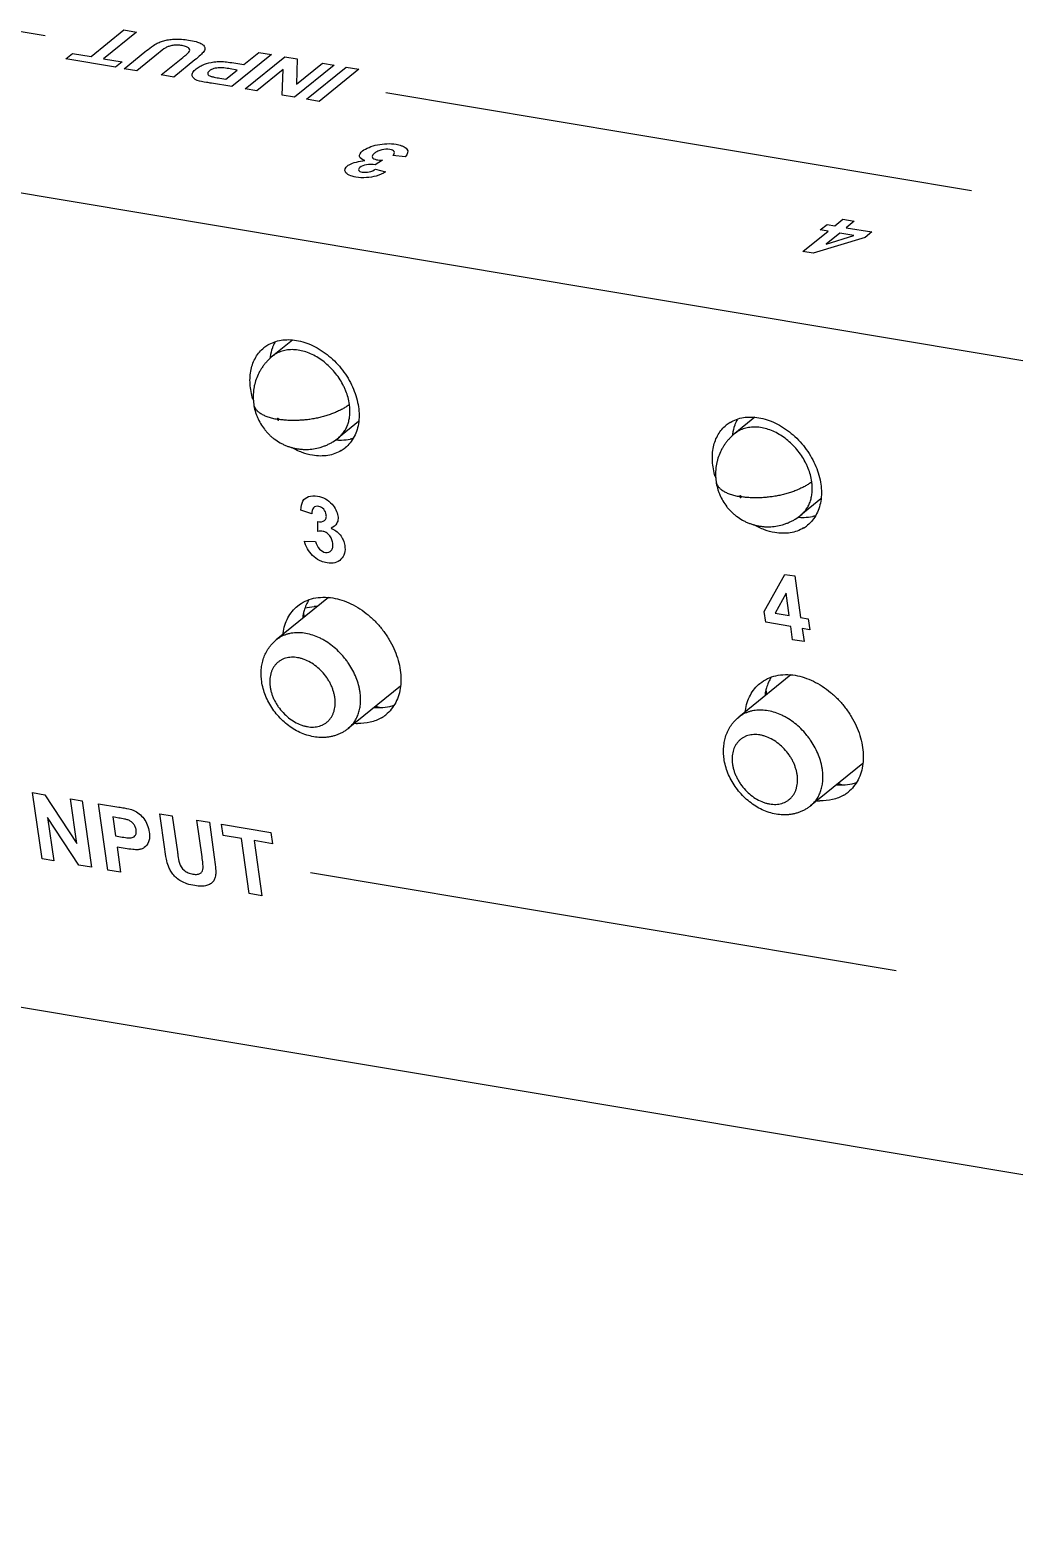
# Paper-space layout 'HD-MD4X2-4K-E_1' of a CAD drawing. Header units: inches. Extents: x 0 to 22, y 0 to 17.
# Drawn here: x 15.03 to 16.083, y 6.64 to 8.228 of the extents above; entities that cross this region are included whole.
import ezdxf

# ---------------------------------------------------------------- set-up
doc = ezdxf.new("R2010")
doc.units = ezdxf.units.IN
doc.header["$LTSCALE"] = 1.21
doc.header["$MEASUREMENT"] = 0
doc.layers.get('0').update_dxf_attribs({"linetype": 'CONTINUOUS'})

psp = doc.layouts.new('HD-MD4X2-4K-E_1')

# ---------------------------------------------------------------- linework, layer by layer
at = {"color": 7, "linetype": 'CONTINUOUS'}
for p, q in [((18.134, 7.5331), (11.9715, 8.5637)), ((14.4207, 8.327), (15.0468, 8.2222)), ((15.096, 8.1997), (15.1312, 8.2282)), ((15.1446, 8.226), (15.1094, 8.1975)), ((15.1312, 8.2282), (15.1446, 8.226)), ((15.0691, 8.1972), (15.0763, 8.203)), ((15.0763, 8.203), (15.096, 8.1997)), ((15.1315, 8.1868), (15.1537, 8.2048)), ((15.1683, 8.2035), (15.1449, 8.1845)), ((15.1711, 8.1802), (15.194, 8.1987)), ((15.2888, 8.2019), (15.2465, 8.1676)), ((15.2594, 8.1912), (15.2754, 8.2041)), ((15.2607, 8.1652), (15.3031, 8.1995)), ((15.2754, 8.2041), (15.2888, 8.2019)), ((15.3031, 8.1995), (15.3165, 8.1972)), ((15.122, 8.1884), (15.0691, 8.1972)), ((15.1094, 8.1975), (15.1292, 8.1942)), ((15.1292, 8.1942), (15.122, 8.1884)), ((15.1449, 8.1845), (15.1315, 8.1868)), ((15.2071, 8.1962), (15.1846, 8.1779)), ((15.2402, 8.1756), (15.2523, 8.1854)), ((15.2523, 8.1854), (15.2449, 8.1866)), ((15.2507, 8.1926), (15.2594, 8.1912)), ((15.3015, 8.1861), (15.2732, 8.1631)), ((15.3004, 8.1585), (15.3015, 8.1861)), ((15.3558, 8.1907), (15.3135, 8.1563)), ((15.3165, 8.1972), (15.3157, 8.1703)), ((15.3157, 8.1703), (15.3434, 8.1927)), ((15.3265, 8.1542), (15.3688, 8.1885)), ((15.3823, 8.1862), (15.3399, 8.1519)), ((15.3434, 8.1927), (15.3558, 8.1907)), ((15.3688, 8.1885), (15.3823, 8.1862)), ((15.1846, 8.1779), (15.1711, 8.1802)), ((15.2465, 8.1676), (15.2249, 8.1712)), ((15.2337, 8.1767), (15.2402, 8.1756)), ((15.2732, 8.1631), (15.2607, 8.1652)), ((15.3135, 8.1563), (15.3004, 8.1585)), ((15.3399, 8.1519), (15.3265, 8.1542)), ((15.4111, 8.1614), (16.0372, 8.0567)), ((15.4077, 8.089), (15.3997, 8.0839)), ((15.432, 8.0926), (15.4187, 8.0939)), ((15.4003, 8.0794), (15.4108, 8.0764)), ((15.8911, 8.0189), (15.8997, 8.0258)), ((15.8997, 8.0258), (15.912, 8.0237)), ((15.8571, 7.9914), (15.884, 8.0131)), ((15.8757, 8.0145), (15.8829, 8.0203)), ((15.884, 8.0131), (15.8757, 8.0145)), ((15.8964, 8.0111), (15.8819, 7.9993)), ((15.8819, 7.9993), (15.9116, 8.0085)), ((15.8829, 8.0203), (15.8911, 8.0189)), ((15.9116, 8.0085), (15.8964, 8.0111)), ((15.912, 8.0237), (15.9035, 8.0168)), ((15.9035, 8.0168), (15.9307, 8.0123)), ((15.9307, 8.0123), (15.9236, 8.0065)), ((15.9236, 8.0065), (15.8679, 7.9896)), ((15.8679, 7.9896), (15.8571, 7.9914)), ((15.3114, 7.8968), (15.29, 7.8795)), ((15.3821, 7.8097), (15.3606, 7.7923)), ((15.8057, 7.8142), (15.7843, 7.7968)), ((15.8764, 7.727), (15.8549, 7.7096)), ((15.3322, 7.7111), (15.3203, 7.7151)), ((15.3384, 7.6922), (15.3383, 7.7028)), ((18.2733, 6.6396), (12.0845, 7.6746)), ((15.3241, 7.6819), (15.336, 7.6815)), ((15.8157, 7.6068), (15.8378, 7.6463)), ((15.8378, 7.6463), (15.8484, 7.6446)), ((15.8484, 7.6446), (15.8546, 7.6003)), ((15.3499, 7.6215), (15.2941, 7.5763)), ((15.8391, 7.6262), (15.8274, 7.6049)), ((15.8425, 7.6023), (15.8391, 7.6262)), ((15.8173, 7.5951), (15.8157, 7.6068)), ((15.8441, 7.5906), (15.8173, 7.5951)), ((15.8274, 7.6049), (15.8425, 7.6023)), ((15.8546, 7.6003), (15.8628, 7.5989)), ((15.8628, 7.5989), (15.8644, 7.5872)), ((15.8461, 7.5765), (15.8441, 7.5906)), ((15.8644, 7.5872), (15.8563, 7.5886)), ((15.8563, 7.5886), (15.8583, 7.5745)), ((15.8583, 7.5745), (15.8461, 7.5765)), ((15.8442, 7.5389), (15.7885, 7.4937)), ((15.4268, 7.5267), (15.371, 7.4815)), ((15.9211, 7.4441), (15.8653, 7.3988)), ((15.0437, 7.3421), (15.0336, 7.413)), ((15.0336, 7.413), (15.0467, 7.4108)), ((15.0467, 7.4108), (15.0807, 7.3588)), ((15.0807, 7.3588), (15.074, 7.4063)), ((15.074, 7.4063), (15.0864, 7.4042)), ((15.0864, 7.4042), (15.0965, 7.3333)), ((15.1041, 7.4012), (15.1257, 7.3976)), ((15.1141, 7.3303), (15.1041, 7.4012)), ((15.1695, 7.3903), (15.1829, 7.3881)), ((15.1748, 7.3525), (15.1695, 7.3903)), ((15.083, 7.3355), (15.0496, 7.3864)), ((15.0496, 7.3864), (15.0561, 7.34)), ((15.1257, 7.3859), (15.1192, 7.387)), ((15.1192, 7.387), (15.1221, 7.3668)), ((15.1829, 7.3881), (15.1883, 7.3497)), ((15.2091, 7.3837), (15.2226, 7.3814)), ((15.2147, 7.3445), (15.2091, 7.3837)), ((15.2226, 7.3814), (15.2278, 7.3442)), ((15.2354, 7.3793), (15.2883, 7.3704)), ((15.2371, 7.3673), (15.2354, 7.3793)), ((15.1221, 7.3668), (15.1294, 7.3656)), ((15.2569, 7.364), (15.2371, 7.3673)), ((15.2652, 7.3051), (15.2569, 7.364)), ((15.29, 7.3584), (15.2703, 7.3617)), ((15.2703, 7.3617), (15.2787, 7.3028)), ((15.2883, 7.3704), (15.29, 7.3584)), ((15.0561, 7.34), (15.0437, 7.3421)), ((15.1325, 7.3534), (15.1238, 7.3548)), ((15.1238, 7.3548), (15.1276, 7.3281)), ((15.0965, 7.3333), (15.083, 7.3355)), ((15.1276, 7.3281), (15.1141, 7.3303)), ((15.3305, 7.3275), (15.9566, 7.2228)), ((15.2787, 7.3028), (15.2652, 7.3051))]:
    psp.add_line(p, q, dxfattribs=at)
for centre, radius, start, end in [((15.304, 7.86), 0.0367, 121.0951, 129.0263), ((15.3284, 7.8746), 0.041, 150.0519, 156.0315), ((15.3403, 7.8711), 0.0534, 171.4559, 173.4212), ((15.3447, 7.8565), 0.079, 196.8203, 197.7921), ((15.7983, 7.7773), 0.0367, 121.0951, 129.0263), ((15.8227, 7.7919), 0.041, 150.0519, 156.0315), ((15.3628, 7.8429), 0.053, 264.681, 267.7378), ((15.3639, 7.8308), 0.0408, 283.198, 288.0716), ((15.8346, 7.7884), 0.0534, 171.4559, 173.4212), ((15.3445, 7.81), 0.0367, 301.0951, 309.0263), ((15.839, 7.7738), 0.079, 196.8203, 197.7921), ((15.8571, 7.7602), 0.053, 264.681, 267.7378), ((15.8582, 7.7481), 0.0408, 283.198, 288.0716), ((15.8388, 7.7273), 0.0367, 301.0951, 309.0263), ((15.3539, 7.456), 0.1569, 97.0469, 100.71), ((15.354, 7.4553), 0.1577, 95.7167, 97.0572), ((15.4205, 7.6159), 0.098, 186.3786, 189.0575), ((15.3588, 7.5751), 0.0581, 171.9598, 173.1176), ((15.9149, 7.5332), 0.098, 186.3786, 189.0575), ((15.4041, 7.5613), 0.0575, 265.0015, 267.7408), ((15.4361, 7.5978), 0.0989, 248.9766, 251.6609), ((15.4053, 7.5481), 0.0441, 283.1916, 289.78), ((15.8531, 7.4924), 0.0581, 171.9598, 173.1176), ((15.3831, 7.544), 0.0571, 264.9888, 267.776), ((15.386, 7.5272), 0.0399, 301.0951, 309.0263), ((15.8984, 7.4787), 0.0575, 265.0015, 267.7408), ((15.9305, 7.5152), 0.0989, 248.9766, 251.6609), ((15.8996, 7.4654), 0.0441, 283.1916, 289.78), ((15.8774, 7.4613), 0.0571, 264.9888, 267.776), ((15.8803, 7.4446), 0.0399, 301.0951, 309.0263)]:
    psp.add_arc(centre, radius, start, end, dxfattribs=at)
for points, knots in [([(15.1537, 8.2048), (15.1559, 8.2066), (15.1596, 8.2095), (15.1648, 8.2131), (15.1698, 8.2155), (15.1749, 8.2171), (15.1804, 8.2181), (15.1866, 8.2186), (15.1934, 8.2184), (15.2008, 8.2174), (15.2079, 8.216), (15.2133, 8.2141), (15.2163, 8.2119), (15.2177, 8.2097), (15.2178, 8.2074), (15.2164, 8.2046), (15.2126, 8.2008), (15.2092, 8.1979), (15.2071, 8.1962)], [0, 0, 0, 0, 0.103661, 0.172159, 0.221006, 0.266841, 0.313347, 0.364071, 0.42338, 0.496026, 0.581129, 0.644983, 0.69652, 0.74359, 0.787298, 0.828087, 0.900562, 1, 1, 1, 1]), ([(15.2006, 8.2046), (15.2017, 8.2059), (15.2018, 8.2083), (15.198, 8.2104), (15.1935, 8.2115), (15.1885, 8.2121), (15.1835, 8.2118), (15.1792, 8.2108), (15.1735, 8.2081), (15.1707, 8.2055), (15.1683, 8.2035)], [0, 0, 0, 0, 0.17472, 0.271011, 0.385489, 0.499556, 0.590058, 0.66887, 0.744491, 1, 1, 1, 1]), ([(15.194, 8.1987), (15.1949, 8.1994), (15.1972, 8.2013), (15.1996, 8.2033), (15.2006, 8.2046)], [0, 0, 0, 0, 0.351358, 1, 1, 1, 1]), ([(15.2096, 8.1743), (15.2065, 8.1755), (15.2034, 8.1783), (15.2045, 8.1829), (15.208, 8.1864), (15.2123, 8.1894), (15.2183, 8.1922), (15.2253, 8.1939), (15.2318, 8.1945), (15.237, 8.1945), (15.2432, 8.1938), (15.248, 8.1931), (15.2507, 8.1926)], [0, 0, 0, 0, 0.174864, 0.271994, 0.381842, 0.467426, 0.542172, 0.672879, 0.733052, 0.788914, 0.878439, 1, 1, 1, 1]), ([(15.2449, 8.1866), (15.2427, 8.187), (15.2391, 8.1875), (15.2342, 8.188), (15.2304, 8.1876), (15.2262, 8.1867), (15.2217, 8.1844), (15.2201, 8.1814), (15.2218, 8.1795), (15.2244, 8.1784), (15.2285, 8.1776), (15.2317, 8.177), (15.2337, 8.1767)], [0, 0, 0, 0, 0.151481, 0.24434, 0.306937, 0.3674, 0.49078, 0.636226, 0.706799, 0.77888, 0.861827, 1, 1, 1, 1]), ([(15.2249, 8.1712), (15.2231, 8.1715), (15.2178, 8.1724), (15.2124, 8.1733), (15.2096, 8.1743)], [0, 0, 0, 0, 0.349301, 1, 1, 1, 1]), ([(15.3888, 8.0886), (15.3858, 8.0896), (15.3814, 8.0928), (15.3858, 8.1001), (15.399, 8.1054), (15.4126, 8.107), (15.4215, 8.1063), (15.4263, 8.1051), (15.428, 8.1045)], [0, 0, 0, 0, 0.172515, 0.348527, 0.611971, 0.750553, 0.894603, 1, 1, 1, 1]), ([(15.428, 8.1045), (15.4285, 8.1043), (15.431, 8.1033), (15.4358, 8.1), (15.4346, 8.0953), (15.432, 8.0926)], [0, 0, 0, 0, 0.074666, 0.387089, 1, 1, 1, 1]), ([(15.3979, 8.0954), (15.3975, 8.0949), (15.3966, 8.0938), (15.3963, 8.0914), (15.4005, 8.0892), (15.4055, 8.0891), (15.4077, 8.089)], [0, 0, 0, 0, 0.126894, 0.327782, 0.689438, 1, 1, 1, 1]), ([(15.4187, 8.0939), (15.42, 8.0953), (15.4215, 8.0983), (15.4159, 8.1011), (15.4079, 8.1007), (15.4022, 8.0986), (15.3995, 8.0969), (15.3982, 8.0957), (15.3979, 8.0954)], [0, 0, 0, 0, 0.242401, 0.449682, 0.673879, 0.798579, 0.94039, 1, 1, 1, 1]), ([(15.4108, 8.0764), (15.408, 8.0748), (15.402, 8.0718), (15.3898, 8.0699), (15.3765, 8.0707), (15.366, 8.0752), (15.3677, 8.0814), (15.3713, 8.0837), (15.3718, 8.084)], [0, 0, 0, 0, 0.173021, 0.322776, 0.492634, 0.764598, 0.965941, 1, 1, 1, 1]), ([(15.3997, 8.0839), (15.397, 8.0844), (15.3907, 8.0849), (15.383, 8.0816), (15.3811, 8.078), (15.3841, 8.0766), (15.3859, 8.0763)], [0, 0, 0, 0, 0.314223, 0.577114, 0.794992, 1, 1, 1, 1]), ([(15.3859, 8.0763), (15.386, 8.0763), (15.3882, 8.0759), (15.394, 8.0761), (15.3985, 8.0782), (15.4003, 8.0794)], [0, 0, 0, 0, 0.023326, 0.469195, 1, 1, 1, 1]), ([(15.285, 7.8915), (15.2871, 7.8927), (15.2918, 7.8949), (15.2993, 7.8968), (15.3073, 7.8974), (15.3128, 7.8969), (15.3156, 7.8964)], [0, 0, 0, 0, 0.23666, 0.480611, 0.734781, 1, 1, 1, 1]), ([(15.269, 7.8336), (15.2682, 7.8363), (15.2669, 7.8417), (15.2659, 7.8498), (15.2659, 7.8577), (15.2669, 7.8651), (15.2689, 7.8721), (15.272, 7.8784), (15.2759, 7.884), (15.2791, 7.8871), (15.2809, 7.8885)], [0, 0, 0, 0, 0.142068, 0.279157, 0.410819, 0.537004, 0.65807, 0.774743, 0.88823, 1, 1, 1, 1]), ([(15.291, 7.8912), (15.2906, 7.8903), (15.289, 7.8863), (15.288, 7.8822), (15.2875, 7.879)], [0, 0, 0, 0, 0.243844, 1, 1, 1, 1]), ([(15.3722, 7.828), (15.3716, 7.8329), (15.3699, 7.8389), (15.3669, 7.8458), (15.3646, 7.8505), (15.3613, 7.8561), (15.3565, 7.8624), (15.3512, 7.8682), (15.3453, 7.8734), (15.3391, 7.8778), (15.3325, 7.8814), (15.3259, 7.8841), (15.3192, 7.8859), (15.3136, 7.8865), (15.3093, 7.8865), (15.3062, 7.8862), (15.3031, 7.8857), (15.3002, 7.8849), (15.2974, 7.8839), (15.2948, 7.8827), (15.2923, 7.8812), (15.2907, 7.8801), (15.29, 7.8795)], [0, 0, 0, 0, 0.129601, 0.1633, 0.197367, 0.266292, 0.335783, 0.405194, 0.473884, 0.54125, 0.606758, 0.669987, 0.730657, 0.788668, 0.816725, 0.844178, 0.871079, 0.897492, 0.923495, 0.949179, 0.974645, 1, 1, 1, 1]), ([(15.3156, 7.8964), (15.3186, 7.8959), (15.3247, 7.8944), (15.3367, 7.8895), (15.3481, 7.882), (15.3581, 7.8727), (15.365, 7.8647), (15.3709, 7.856), (15.3772, 7.844), (15.3823, 7.8284), (15.383, 7.8126), (15.3807, 7.8011), (15.3776, 7.7935), (15.3733, 7.7868), (15.3696, 7.7831), (15.3676, 7.7815)], [0, 0, 0, 0, 0.06053, 0.124046, 0.257571, 0.326686, 0.396397, 0.465921, 0.534507, 0.665931, 0.786893, 0.843266, 0.897119, 0.949075, 1, 1, 1, 1]), ([(15.29, 7.8795), (15.2881, 7.8779), (15.2855, 7.8755), (15.2823, 7.8719), (15.2801, 7.8691), (15.278, 7.8661), (15.2756, 7.862), (15.273, 7.8566), (15.2712, 7.8508), (15.2702, 7.8462), (15.2697, 7.8426), (15.2694, 7.839), (15.2693, 7.8342), (15.2696, 7.8306), (15.2699, 7.8283)], [0, 0, 0, 0, 0.124947, 0.187481, 0.249998, 0.312508, 0.37502, 0.499991, 0.624961, 0.687474, 0.749986, 0.812508, 0.875048, 1, 1, 1, 1]), ([(15.2699, 7.8283), (15.2702, 7.8258), (15.271, 7.8222), (15.2725, 7.8175), (15.2743, 7.8129), (15.2771, 7.8074), (15.2806, 7.8023), (15.2837, 7.7985), (15.2863, 7.7958), (15.289, 7.7933), (15.2929, 7.7903), (15.297, 7.7876), (15.3014, 7.7853), (15.3048, 7.7838), (15.3083, 7.7825), (15.3118, 7.7815), (15.3154, 7.7807), (15.3191, 7.7802), (15.3228, 7.7799), (15.3277, 7.7798), (15.3339, 7.7803), (15.3399, 7.7816), (15.3446, 7.7832), (15.348, 7.7845), (15.3514, 7.7861), (15.3557, 7.7886), (15.3587, 7.7907), (15.3606, 7.7923)], [0, 0, 0, 0, 0.062474, 0.093749, 0.125015, 0.187504, 0.249997, 0.281258, 0.312518, 0.343777, 0.375035, 0.437516, 0.468773, 0.500028, 0.531281, 0.562533, 0.593785, 0.62504, 0.656296, 0.687549, 0.750017, 0.812496, 0.84375, 0.875001, 0.906257, 0.937526, 1, 1, 1, 1]), ([(15.2699, 7.8283), (15.27, 7.8278), (15.2702, 7.8269), (15.2706, 7.8255), (15.2713, 7.8242), (15.2722, 7.8229), (15.2732, 7.8217), (15.2744, 7.8205), (15.2758, 7.8194), (15.2774, 7.8183), (15.2791, 7.8173), (15.281, 7.8163), (15.283, 7.8155), (15.286, 7.8144), (15.29, 7.8132), (15.2934, 7.8125), (15.2951, 7.8122)], [0, 0, 0, 0, 0.044652, 0.089958, 0.136533, 0.18493, 0.235621, 0.28898, 0.345299, 0.404792, 0.467588, 0.533761, 0.603338, 0.676295, 0.832058, 1, 1, 1, 1]), ([(15.3722, 7.828), (15.3713, 7.8272), (15.3691, 7.8256), (15.3656, 7.8234), (15.3617, 7.8214), (15.3575, 7.8194), (15.3529, 7.8177), (15.3481, 7.816), (15.3431, 7.8146), (15.338, 7.8134), (15.3327, 7.8124), (15.3274, 7.8116), (15.322, 7.8111), (15.3167, 7.8108), (15.3115, 7.8107), (15.3064, 7.8109), (15.3015, 7.8113), (15.2983, 7.8117), (15.2968, 7.8119)], [0, 0, 0, 0, 0.048773, 0.101229, 0.157095, 0.216073, 0.277801, 0.341857, 0.407775, 0.47506, 0.543198, 0.611661, 0.679913, 0.747422, 0.813664, 0.878156, 0.940433, 1, 1, 1, 1]), ([(15.3606, 7.7923), (15.3612, 7.7927), (15.3623, 7.7937), (15.3639, 7.7953), (15.3654, 7.7971), (15.3672, 7.7996), (15.3691, 7.803), (15.3709, 7.8074), (15.3721, 7.8122), (15.3727, 7.8164), (15.3728, 7.8199), (15.3728, 7.8235), (15.3725, 7.8262), (15.3722, 7.828)], [0, 0, 0, 0, 0.057314, 0.114782, 0.172554, 0.230773, 0.349013, 0.470526, 0.596031, 0.725998, 0.792756, 0.860692, 1, 1, 1, 1]), ([(15.2968, 7.8119), (15.2968, 7.812), (15.2967, 7.8121), (15.2966, 7.8124), (15.2965, 7.8126), (15.2962, 7.8128), (15.296, 7.8129), (15.2958, 7.813), (15.2957, 7.813), (15.2955, 7.813), (15.2954, 7.8129), (15.2953, 7.8128), (15.2952, 7.8127), (15.2951, 7.8125), (15.2951, 7.8124), (15.2951, 7.8123), (15.2951, 7.8122)], [0, 0, 0, 0, 0.066188, 0.135773, 0.2788, 0.419025, 0.485581, 0.548553, 0.607675, 0.663403, 0.716663, 0.769029, 0.822305, 0.878161, 0.937443, 1, 1, 1, 1]), ([(15.2951, 7.8122), (15.2951, 7.8122), (15.2952, 7.812), (15.2953, 7.8118), (15.2954, 7.8116), (15.2957, 7.8114), (15.2959, 7.8113), (15.2961, 7.8112), (15.2962, 7.8112), (15.2964, 7.8112), (15.2965, 7.8113), (15.2966, 7.8114), (15.2967, 7.8115), (15.2968, 7.8116), (15.2968, 7.8118), (15.2968, 7.8119), (15.2968, 7.8119)], [0, 0, 0, 0, 0.066188, 0.135773, 0.2788, 0.419025, 0.485581, 0.548553, 0.607675, 0.663403, 0.716663, 0.769029, 0.822305, 0.878161, 0.937443, 1, 1, 1, 1]), ([(15.7633, 7.7509), (15.7625, 7.7536), (15.7612, 7.759), (15.7602, 7.7671), (15.7602, 7.775), (15.7612, 7.7825), (15.7633, 7.7894), (15.7663, 7.7958), (15.7702, 7.8013), (15.7735, 7.8045), (15.7752, 7.8059)], [0, 0, 0, 0, 0.142068, 0.279157, 0.410819, 0.537004, 0.65807, 0.774743, 0.88823, 1, 1, 1, 1]), ([(15.7793, 7.8088), (15.7815, 7.8101), (15.7861, 7.8122), (15.7936, 7.8142), (15.8016, 7.8147), (15.8071, 7.8142), (15.8099, 7.8137)], [0, 0, 0, 0, 0.23666, 0.480611, 0.734781, 1, 1, 1, 1]), ([(15.7853, 7.8085), (15.7849, 7.8076), (15.7833, 7.8037), (15.7823, 7.7995), (15.7818, 7.7963)], [0, 0, 0, 0, 0.243844, 1, 1, 1, 1]), ([(15.8666, 7.7453), (15.8659, 7.7502), (15.8642, 7.7563), (15.8612, 7.7631), (15.8589, 7.7678), (15.8556, 7.7734), (15.8508, 7.7797), (15.8455, 7.7855), (15.8396, 7.7907), (15.8334, 7.7951), (15.8269, 7.7987), (15.8202, 7.8014), (15.8135, 7.8032), (15.8079, 7.8038), (15.8036, 7.8038), (15.8005, 7.8035), (15.7975, 7.803), (15.7945, 7.8023), (15.7918, 7.8013), (15.7891, 7.8), (15.7866, 7.7985), (15.785, 7.7974), (15.7843, 7.7968)], [0, 0, 0, 0, 0.129601, 0.1633, 0.197367, 0.266292, 0.335783, 0.405194, 0.473884, 0.54125, 0.606758, 0.669987, 0.730657, 0.788668, 0.816725, 0.844178, 0.871079, 0.897492, 0.923495, 0.949179, 0.974645, 1, 1, 1, 1]), ([(15.8099, 7.8137), (15.8129, 7.8132), (15.819, 7.8117), (15.831, 7.8068), (15.8424, 7.7994), (15.8525, 7.79), (15.8593, 7.782), (15.8652, 7.7733), (15.8716, 7.7613), (15.8766, 7.7457), (15.8773, 7.7299), (15.875, 7.7185), (15.872, 7.7108), (15.8676, 7.7041), (15.8639, 7.7004), (15.8619, 7.6988)], [0, 0, 0, 0, 0.06053, 0.124046, 0.257571, 0.326686, 0.396397, 0.465921, 0.534507, 0.665931, 0.786893, 0.843266, 0.897119, 0.949075, 1, 1, 1, 1]), ([(15.3607, 7.7899), (15.3618, 7.7898), (15.366, 7.7898), (15.3702, 7.7903), (15.3732, 7.791)], [0, 0, 0, 0, 0.256596, 1, 1, 1, 1]), ([(15.7843, 7.7968), (15.7824, 7.7953), (15.7798, 7.7928), (15.7766, 7.7893), (15.7744, 7.7864), (15.7723, 7.7835), (15.7699, 7.7793), (15.7674, 7.7739), (15.7655, 7.7682), (15.7645, 7.7635), (15.764, 7.7599), (15.7637, 7.7564), (15.7636, 7.7516), (15.7639, 7.748), (15.7642, 7.7456)], [0, 0, 0, 0, 0.124947, 0.187481, 0.249998, 0.312508, 0.37502, 0.499991, 0.624961, 0.687474, 0.749986, 0.812508, 0.875048, 1, 1, 1, 1]), ([(15.3329, 7.7736), (15.3291, 7.7742), (15.3213, 7.7764), (15.3139, 7.7798), (15.3103, 7.7819)], [0, 0, 0, 0, 0.485603, 1, 1, 1, 1]), ([(15.3635, 7.7786), (15.3613, 7.7773), (15.3567, 7.7751), (15.3492, 7.7732), (15.3411, 7.7726), (15.3357, 7.7731), (15.3329, 7.7736)], [0, 0, 0, 0, 0.23666, 0.480611, 0.734781, 1, 1, 1, 1]), ([(15.7642, 7.7456), (15.7646, 7.7432), (15.7653, 7.7395), (15.7668, 7.7348), (15.7686, 7.7302), (15.7714, 7.7247), (15.7749, 7.7196), (15.778, 7.7158), (15.7806, 7.7132), (15.7833, 7.7107), (15.7872, 7.7076), (15.7913, 7.7049), (15.7957, 7.7026), (15.7991, 7.7011), (15.8026, 7.6999), (15.8061, 7.6988), (15.8097, 7.6981), (15.8134, 7.6975), (15.8171, 7.6972), (15.822, 7.6971), (15.8282, 7.6976), (15.8342, 7.699), (15.8389, 7.7005), (15.8423, 7.7019), (15.8457, 7.7035), (15.85, 7.7059), (15.853, 7.708), (15.8549, 7.7096)], [0, 0, 0, 0, 0.062474, 0.093749, 0.125015, 0.187504, 0.249997, 0.281258, 0.312518, 0.343777, 0.375035, 0.437516, 0.468773, 0.500028, 0.531281, 0.562533, 0.593785, 0.62504, 0.656296, 0.687549, 0.750017, 0.812496, 0.84375, 0.875001, 0.906257, 0.937526, 1, 1, 1, 1]), ([(15.7642, 7.7456), (15.7643, 7.7451), (15.7645, 7.7442), (15.765, 7.7428), (15.7656, 7.7415), (15.7665, 7.7402), (15.7675, 7.739), (15.7688, 7.7378), (15.7701, 7.7367), (15.7717, 7.7356), (15.7734, 7.7346), (15.7753, 7.7337), (15.7773, 7.7328), (15.7803, 7.7317), (15.7843, 7.7305), (15.7877, 7.7298), (15.7894, 7.7296)], [0, 0, 0, 0, 0.044652, 0.089958, 0.136533, 0.18493, 0.235621, 0.28898, 0.345299, 0.404792, 0.467588, 0.533761, 0.603338, 0.676295, 0.832058, 1, 1, 1, 1]), ([(15.8666, 7.7453), (15.8656, 7.7445), (15.8634, 7.7429), (15.8599, 7.7408), (15.856, 7.7387), (15.8518, 7.7368), (15.8472, 7.735), (15.8425, 7.7334), (15.8375, 7.732), (15.8323, 7.7307), (15.827, 7.7297), (15.8217, 7.729), (15.8163, 7.7284), (15.811, 7.7281), (15.8058, 7.728), (15.8007, 7.7282), (15.7958, 7.7286), (15.7926, 7.729), (15.7911, 7.7293)], [0, 0, 0, 0, 0.048773, 0.101229, 0.157095, 0.216073, 0.277801, 0.341857, 0.407775, 0.47506, 0.543198, 0.611661, 0.679913, 0.747422, 0.813664, 0.878156, 0.940433, 1, 1, 1, 1]), ([(15.8549, 7.7096), (15.8555, 7.7101), (15.8566, 7.7111), (15.8582, 7.7127), (15.8597, 7.7144), (15.8615, 7.7169), (15.8634, 7.7203), (15.8652, 7.7248), (15.8664, 7.7296), (15.867, 7.7338), (15.8671, 7.7372), (15.8671, 7.7408), (15.8668, 7.7435), (15.8666, 7.7453)], [0, 0, 0, 0, 0.057314, 0.114782, 0.172554, 0.230773, 0.349013, 0.470526, 0.596031, 0.725998, 0.792756, 0.860692, 1, 1, 1, 1]), ([(15.3203, 7.7151), (15.3205, 7.7185), (15.3214, 7.725), (15.3284, 7.7304), (15.3374, 7.7306), (15.3465, 7.7277), (15.3553, 7.7206), (15.3599, 7.712), (15.3602, 7.7069), (15.3601, 7.7059)], [0, 0, 0, 0, 0.1701, 0.317126, 0.483928, 0.625521, 0.75714, 0.954841, 1, 1, 1, 1]), ([(15.7911, 7.7293), (15.7911, 7.7293), (15.791, 7.7295), (15.791, 7.7297), (15.7908, 7.7299), (15.7905, 7.7301), (15.7903, 7.7303), (15.7901, 7.7303), (15.79, 7.7303), (15.7898, 7.7303), (15.7897, 7.7302), (15.7896, 7.7301), (15.7895, 7.73), (15.7894, 7.7299), (15.7894, 7.7297), (15.7894, 7.7296), (15.7894, 7.7296)], [0, 0, 0, 0, 0.066188, 0.135773, 0.2788, 0.419025, 0.485581, 0.548553, 0.607675, 0.663403, 0.716663, 0.769029, 0.822305, 0.878161, 0.937443, 1, 1, 1, 1]), ([(15.7894, 7.7296), (15.7894, 7.7295), (15.7895, 7.7294), (15.7896, 7.7291), (15.7897, 7.7289), (15.79, 7.7287), (15.7902, 7.7286), (15.7904, 7.7285), (15.7905, 7.7285), (15.7907, 7.7285), (15.7908, 7.7286), (15.7909, 7.7287), (15.791, 7.7288), (15.7911, 7.729), (15.7911, 7.7291), (15.7911, 7.7292), (15.7911, 7.7293)], [0, 0, 0, 0, 0.066188, 0.135773, 0.2788, 0.419025, 0.485581, 0.548553, 0.607675, 0.663403, 0.716663, 0.769029, 0.822305, 0.878161, 0.937443, 1, 1, 1, 1]), ([(15.3395, 7.7189), (15.3394, 7.719), (15.3372, 7.7193), (15.3329, 7.7182), (15.3321, 7.7135), (15.3322, 7.7111)], [0, 0, 0, 0, 0.022156, 0.467679, 1, 1, 1, 1]), ([(15.3383, 7.7028), (15.341, 7.7023), (15.3452, 7.7024), (15.3476, 7.7064), (15.3477, 7.7107), (15.3454, 7.7165), (15.3413, 7.7186), (15.3395, 7.7189)], [0, 0, 0, 0, 0.311961, 0.442427, 0.579696, 0.795726, 1, 1, 1, 1]), ([(15.855, 7.7072), (15.8561, 7.7072), (15.8603, 7.7071), (15.8645, 7.7076), (15.8675, 7.7083)], [0, 0, 0, 0, 0.256596, 1, 1, 1, 1]), ([(15.3539, 7.6821), (15.3537, 7.6829), (15.3529, 7.685), (15.3509, 7.6883), (15.3476, 7.6912), (15.3432, 7.6927), (15.3402, 7.6924), (15.3384, 7.6922)], [0, 0, 0, 0, 0.114498, 0.316476, 0.503866, 0.688131, 1, 1, 1, 1]), ([(15.3526, 7.6957), (15.3562, 7.6943), (15.3616, 7.6904), (15.366, 7.683), (15.3678, 7.6761), (15.3675, 7.6684), (15.3636, 7.662), (15.357, 7.6581), (15.3493, 7.6581), (15.3441, 7.6596), (15.342, 7.6605)], [0, 0, 0, 0, 0.171023, 0.25717, 0.348282, 0.481146, 0.615206, 0.752568, 0.895369, 1, 1, 1, 1]), ([(15.3601, 7.7059), (15.36, 7.7041), (15.3588, 7.6994), (15.3551, 7.6968), (15.3526, 7.6957)], [0, 0, 0, 0, 0.367966, 1, 1, 1, 1]), ([(15.8272, 7.6909), (15.8234, 7.6916), (15.8156, 7.6937), (15.8083, 7.6972), (15.8047, 7.6992)], [0, 0, 0, 0, 0.485603, 1, 1, 1, 1]), ([(15.8578, 7.6959), (15.8556, 7.6946), (15.851, 7.6924), (15.8435, 7.6905), (15.8355, 7.69), (15.83, 7.6905), (15.8272, 7.6909)], [0, 0, 0, 0, 0.23666, 0.480611, 0.734781, 1, 1, 1, 1]), ([(15.342, 7.6605), (15.3413, 7.6607), (15.3382, 7.6622), (15.3303, 7.6678), (15.3254, 7.6765), (15.3241, 7.6819)], [0, 0, 0, 0, 0.074759, 0.38691, 1, 1, 1, 1]), ([(15.336, 7.6815), (15.3368, 7.6787), (15.3392, 7.673), (15.3471, 7.6686), (15.3528, 7.6706), (15.3547, 7.6752), (15.3546, 7.6789), (15.3541, 7.6813), (15.3539, 7.6821)], [0, 0, 0, 0, 0.240624, 0.446619, 0.66889, 0.792781, 0.933555, 1, 1, 1, 1]), ([(15.3013, 7.5832), (15.3017, 7.5862), (15.3029, 7.5919), (15.3063, 7.5999), (15.3109, 7.6069), (15.3148, 7.6108), (15.3169, 7.6125)], [0, 0, 0, 0, 0.263888, 0.516431, 0.760513, 1, 1, 1, 1]), ([(15.3169, 7.6125), (15.3193, 7.6145), (15.3248, 7.6179), (15.334, 7.6211), (15.3441, 7.6222), (15.3511, 7.6216), (15.3546, 7.6211)], [0, 0, 0, 0, 0.236576, 0.479288, 0.733143, 1, 1, 1, 1]), ([(15.3288, 7.6191), (15.3277, 7.6173), (15.3258, 7.6136), (15.3244, 7.6097), (15.3238, 7.6076)], [0, 0, 0, 0, 0.49279, 1, 1, 1, 1]), ([(15.3546, 7.6211), (15.3578, 7.6205), (15.3644, 7.6189), (15.3775, 7.6136), (15.3899, 7.6055), (15.4008, 7.5953), (15.4082, 7.5866), (15.4147, 7.5772), (15.4215, 7.5641), (15.427, 7.5472), (15.4278, 7.5301), (15.4253, 7.5176), (15.422, 7.5093), (15.4173, 7.5021), (15.4133, 7.498), (15.4111, 7.4963)], [0, 0, 0, 0, 0.06053, 0.124046, 0.257571, 0.326686, 0.396397, 0.465921, 0.534507, 0.665931, 0.786893, 0.843266, 0.897119, 0.949075, 1, 1, 1, 1]), ([(15.3238, 7.6076), (15.3236, 7.6069), (15.3228, 7.6041), (15.3223, 7.6013), (15.3221, 7.5991)], [0, 0, 0, 0, 0.245887, 1, 1, 1, 1]), ([(15.3836, 7.5204), (15.3834, 7.5217), (15.383, 7.5243), (15.3818, 7.5295), (15.3796, 7.536), (15.3761, 7.5436), (15.3724, 7.5497), (15.3691, 7.5544), (15.3656, 7.5589), (15.3607, 7.5641), (15.3543, 7.5697), (15.3486, 7.5738), (15.3439, 7.5766), (15.3392, 7.579), (15.3332, 7.5814), (15.3259, 7.5833), (15.3198, 7.584), (15.3151, 7.584), (15.3118, 7.5837), (15.3085, 7.5831), (15.3053, 7.5823), (15.3023, 7.5812), (15.2994, 7.5799), (15.2966, 7.5782), (15.295, 7.577), (15.2941, 7.5763)], [0, 0, 0, 0, 0.0316, 0.063822, 0.129824, 0.197541, 0.266448, 0.301165, 0.335942, 0.405334, 0.474005, 0.541351, 0.574371, 0.606869, 0.67008, 0.730732, 0.788727, 0.816776, 0.844222, 0.871115, 0.89752, 0.923516, 0.949193, 0.974652, 1, 1, 1, 1]), ([(15.2785, 7.532), (15.2782, 7.5341), (15.2778, 7.5383), (15.2779, 7.5435), (15.2784, 7.5477), (15.2789, 7.5507), (15.2796, 7.5537), (15.2808, 7.5576), (15.2828, 7.5623), (15.2853, 7.5667), (15.2877, 7.5699), (15.2904, 7.573), (15.2926, 7.5751), (15.2941, 7.5763)], [0, 0, 0, 0, 0.129137, 0.256642, 0.31983, 0.382665, 0.445195, 0.507468, 0.631295, 0.754503, 0.815961, 0.877337, 1, 1, 1, 1]), ([(15.3567, 7.5146), (15.3565, 7.5159), (15.356, 7.5183), (15.355, 7.522), (15.3537, 7.5256), (15.3521, 7.5292), (15.3502, 7.5327), (15.3472, 7.5373), (15.343, 7.5425), (15.3371, 7.548), (15.3307, 7.5524), (15.325, 7.5551), (15.3203, 7.5566), (15.3169, 7.5573), (15.3135, 7.5577), (15.3102, 7.5578), (15.3071, 7.5574), (15.304, 7.5568), (15.3011, 7.5557), (15.2985, 7.5543), (15.296, 7.5526), (15.2939, 7.5506), (15.292, 7.5483), (15.2903, 7.5457), (15.289, 7.5429), (15.288, 7.5399), (15.2874, 7.5366), (15.2871, 7.5333), (15.2871, 7.5298), (15.2873, 7.5274), (15.2875, 7.5262)], [0, 0, 0, 0, 0.032781, 0.066428, 0.100794, 0.135756, 0.171191, 0.206952, 0.278756, 0.349927, 0.41924, 0.485667, 0.517597, 0.548582, 0.578611, 0.607708, 0.635943, 0.663419, 0.690286, 0.716722, 0.742934, 0.769142, 0.795567, 0.822417, 0.849873, 0.878078, 0.907143, 0.937149, 0.968122, 1, 1, 1, 1]), ([(15.371, 7.4815), (15.37, 7.4807), (15.368, 7.4793), (15.3649, 7.4773), (15.3616, 7.4757), (15.3581, 7.4744), (15.3546, 7.4733), (15.3509, 7.4725), (15.3472, 7.4721), (15.3422, 7.4718), (15.3359, 7.4723), (15.3283, 7.4739), (15.321, 7.4765), (15.3139, 7.4801), (15.3071, 7.4846), (15.3009, 7.4898), (15.2952, 7.4957), (15.2902, 7.5022), (15.2859, 7.5092), (15.2825, 7.5166), (15.2799, 7.5242), (15.2788, 7.5294), (15.2785, 7.532)], [0, 0, 0, 0, 0.02939, 0.058764, 0.088171, 0.117641, 0.147185, 0.176818, 0.206571, 0.236468, 0.296768, 0.357954, 0.42016, 0.483412, 0.54762, 0.612578, 0.677989, 0.743503, 0.808755, 0.873403, 0.937223, 1, 1, 1, 1]), ([(15.8112, 7.5298), (15.8136, 7.5318), (15.8191, 7.5352), (15.8283, 7.5384), (15.8385, 7.5395), (15.8454, 7.539), (15.8489, 7.5384)], [0, 0, 0, 0, 0.236576, 0.479288, 0.733143, 1, 1, 1, 1]), ([(15.8231, 7.5364), (15.822, 7.5347), (15.8201, 7.5309), (15.8187, 7.527), (15.8181, 7.525)], [0, 0, 0, 0, 0.49279, 1, 1, 1, 1]), ([(15.8489, 7.5384), (15.8521, 7.5378), (15.8588, 7.5362), (15.8719, 7.5309), (15.8842, 7.5228), (15.8951, 7.5126), (15.9025, 7.5039), (15.909, 7.4945), (15.9159, 7.4814), (15.9213, 7.4645), (15.9221, 7.4474), (15.9196, 7.4349), (15.9163, 7.4266), (15.9116, 7.4194), (15.9076, 7.4154), (15.9054, 7.4136)], [0, 0, 0, 0, 0.06053, 0.124046, 0.257571, 0.326686, 0.396397, 0.465921, 0.534507, 0.665931, 0.786893, 0.843266, 0.897119, 0.949075, 1, 1, 1, 1]), ([(15.2875, 7.5262), (15.2876, 7.525), (15.2881, 7.5225), (15.2891, 7.5189), (15.2904, 7.5152), (15.2921, 7.5116), (15.294, 7.5081), (15.2969, 7.5036), (15.3011, 7.4984), (15.307, 7.4929), (15.3134, 7.4885), (15.3192, 7.4858), (15.3238, 7.4843), (15.3272, 7.4835), (15.3306, 7.4831), (15.3339, 7.4831), (15.3371, 7.4834), (15.3401, 7.4841), (15.343, 7.4851), (15.3457, 7.4865), (15.3481, 7.4882), (15.3503, 7.4902), (15.3522, 7.4926), (15.3538, 7.4951), (15.3551, 7.498), (15.3561, 7.501), (15.3568, 7.5042), (15.3571, 7.5076), (15.3571, 7.5111), (15.3568, 7.5135), (15.3567, 7.5146)], [0, 0, 0, 0, 0.032781, 0.066428, 0.100794, 0.135756, 0.171191, 0.206952, 0.278756, 0.349927, 0.41924, 0.485667, 0.517597, 0.548582, 0.578611, 0.607708, 0.635943, 0.663419, 0.690286, 0.716722, 0.742934, 0.769142, 0.795567, 0.822417, 0.849873, 0.878078, 0.907143, 0.937149, 0.968122, 1, 1, 1, 1]), ([(15.371, 7.4815), (15.3722, 7.4825), (15.3746, 7.4848), (15.3777, 7.4887), (15.3798, 7.4924), (15.3812, 7.4955), (15.3824, 7.4988), (15.3835, 7.5032), (15.3841, 7.5078), (15.3842, 7.5116), (15.3842, 7.5155), (15.3839, 7.5184), (15.3836, 7.5204)], [0, 0, 0, 0, 0.114712, 0.230633, 0.348885, 0.409225, 0.470482, 0.595988, 0.725961, 0.792749, 0.860727, 1, 1, 1, 1]), ([(15.7956, 7.5006), (15.796, 7.5035), (15.7973, 7.5093), (15.8006, 7.5172), (15.8052, 7.5242), (15.8091, 7.5281), (15.8112, 7.5298)], [0, 0, 0, 0, 0.263888, 0.516431, 0.760513, 1, 1, 1, 1]), ([(15.8181, 7.525), (15.8179, 7.5243), (15.8172, 7.5215), (15.8166, 7.5186), (15.8164, 7.5164)], [0, 0, 0, 0, 0.245887, 1, 1, 1, 1]), ([(15.4018, 7.5039), (15.403, 7.5039), (15.4075, 7.5038), (15.412, 7.5044), (15.4153, 7.5052)], [0, 0, 0, 0, 0.256596, 1, 1, 1, 1]), ([(15.8779, 7.4377), (15.8778, 7.439), (15.8773, 7.4416), (15.8761, 7.4468), (15.8739, 7.4533), (15.8704, 7.4609), (15.8667, 7.467), (15.8634, 7.4717), (15.8599, 7.4762), (15.855, 7.4815), (15.8487, 7.4871), (15.8429, 7.4911), (15.8382, 7.4939), (15.8335, 7.4963), (15.8275, 7.4987), (15.8202, 7.5006), (15.8141, 7.5013), (15.8095, 7.5013), (15.8061, 7.501), (15.8028, 7.5005), (15.7996, 7.4996), (15.7966, 7.4985), (15.7937, 7.4972), (15.791, 7.4956), (15.7893, 7.4943), (15.7885, 7.4937)], [0, 0, 0, 0, 0.0316, 0.063822, 0.129824, 0.197541, 0.266448, 0.301165, 0.335942, 0.405334, 0.474005, 0.541351, 0.574371, 0.606869, 0.67008, 0.730732, 0.788727, 0.816776, 0.844222, 0.871115, 0.89752, 0.923516, 0.949193, 0.974652, 1, 1, 1, 1]), ([(15.4066, 7.4931), (15.4047, 7.492), (15.4008, 7.4901), (15.3923, 7.4873), (15.3854, 7.4868), (15.3809, 7.487)], [0, 0, 0, 0, 0.240397, 0.486042, 1, 1, 1, 1]), ([(15.7728, 7.4493), (15.7725, 7.4514), (15.7721, 7.4556), (15.7722, 7.4608), (15.7727, 7.465), (15.7732, 7.468), (15.7739, 7.471), (15.7751, 7.4749), (15.7771, 7.4796), (15.7796, 7.484), (15.782, 7.4873), (15.7847, 7.4903), (15.7869, 7.4924), (15.7885, 7.4937)], [0, 0, 0, 0, 0.129137, 0.256642, 0.31983, 0.382665, 0.445195, 0.507468, 0.631295, 0.754503, 0.815961, 0.877337, 1, 1, 1, 1]), ([(15.851, 7.432), (15.8508, 7.4332), (15.8504, 7.4357), (15.8493, 7.4393), (15.848, 7.443), (15.8464, 7.4466), (15.8445, 7.4501), (15.8416, 7.4546), (15.8373, 7.4598), (15.8314, 7.4653), (15.825, 7.4697), (15.8193, 7.4724), (15.8146, 7.4739), (15.8112, 7.4747), (15.8078, 7.4751), (15.8045, 7.4751), (15.8014, 7.4748), (15.7983, 7.4741), (15.7955, 7.4731), (15.7928, 7.4717), (15.7904, 7.47), (15.7882, 7.4679), (15.7863, 7.4656), (15.7846, 7.4631), (15.7833, 7.4602), (15.7824, 7.4572), (15.7817, 7.454), (15.7814, 7.4506), (15.7814, 7.4471), (15.7816, 7.4447), (15.7818, 7.4436)], [0, 0, 0, 0, 0.032781, 0.066428, 0.100794, 0.135756, 0.171191, 0.206952, 0.278756, 0.349927, 0.41924, 0.485667, 0.517597, 0.548582, 0.578611, 0.607708, 0.635943, 0.663419, 0.690286, 0.716722, 0.742934, 0.769142, 0.795567, 0.822417, 0.849873, 0.878078, 0.907143, 0.937149, 0.968122, 1, 1, 1, 1]), ([(15.8653, 7.3988), (15.8643, 7.3981), (15.8623, 7.3966), (15.8592, 7.3947), (15.8559, 7.393), (15.8524, 7.3917), (15.8489, 7.3906), (15.8452, 7.3899), (15.8415, 7.3894), (15.8365, 7.3892), (15.8302, 7.3896), (15.8226, 7.3912), (15.8153, 7.3939), (15.8082, 7.3974), (15.8015, 7.4019), (15.7952, 7.4071), (15.7895, 7.4131), (15.7845, 7.4196), (15.7802, 7.4265), (15.7768, 7.4339), (15.7742, 7.4415), (15.7731, 7.4467), (15.7728, 7.4493)], [0, 0, 0, 0, 0.02939, 0.058764, 0.088171, 0.117641, 0.147185, 0.176818, 0.206571, 0.236468, 0.296768, 0.357954, 0.42016, 0.483412, 0.54762, 0.612578, 0.677989, 0.743503, 0.808755, 0.873403, 0.937223, 1, 1, 1, 1]), ([(15.7818, 7.4436), (15.782, 7.4423), (15.7824, 7.4399), (15.7834, 7.4362), (15.7847, 7.4326), (15.7864, 7.429), (15.7883, 7.4255), (15.7912, 7.4209), (15.7954, 7.4157), (15.8013, 7.4102), (15.8078, 7.4058), (15.8135, 7.4031), (15.8181, 7.4016), (15.8216, 7.4009), (15.8249, 7.4005), (15.8282, 7.4004), (15.8314, 7.4008), (15.8344, 7.4014), (15.8373, 7.4025), (15.84, 7.4039), (15.8424, 7.4056), (15.8446, 7.4076), (15.8465, 7.4099), (15.8481, 7.4125), (15.8494, 7.4153), (15.8504, 7.4183), (15.8511, 7.4216), (15.8514, 7.4249), (15.8514, 7.4284), (15.8512, 7.4308), (15.851, 7.432)], [0, 0, 0, 0, 0.032781, 0.066428, 0.100794, 0.135756, 0.171191, 0.206952, 0.278756, 0.349927, 0.41924, 0.485667, 0.517597, 0.548582, 0.578611, 0.607708, 0.635943, 0.663419, 0.690286, 0.716722, 0.742934, 0.769142, 0.795567, 0.822417, 0.849873, 0.878078, 0.907143, 0.937149, 0.968122, 1, 1, 1, 1]), ([(15.8653, 7.3988), (15.8665, 7.3999), (15.8689, 7.4021), (15.872, 7.4061), (15.8741, 7.4097), (15.8755, 7.4129), (15.8767, 7.4162), (15.8778, 7.4206), (15.8784, 7.4251), (15.8785, 7.4289), (15.8785, 7.4328), (15.8782, 7.4357), (15.8779, 7.4377)], [0, 0, 0, 0, 0.114712, 0.230633, 0.348885, 0.409225, 0.470482, 0.595988, 0.725961, 0.792749, 0.860727, 1, 1, 1, 1]), ([(15.8961, 7.4213), (15.8973, 7.4212), (15.9018, 7.4212), (15.9064, 7.4217), (15.9096, 7.4225)], [0, 0, 0, 0, 0.256596, 1, 1, 1, 1]), ([(15.9009, 7.4104), (15.8991, 7.4093), (15.8952, 7.4074), (15.8866, 7.4047), (15.8798, 7.4041), (15.8752, 7.4043)], [0, 0, 0, 0, 0.240397, 0.486042, 1, 1, 1, 1]), ([(15.1257, 7.3976), (15.1275, 7.3973), (15.1329, 7.3963), (15.1383, 7.3954), (15.1418, 7.3939)], [0, 0, 0, 0, 0.349201, 1, 1, 1, 1]), ([(15.1418, 7.3939), (15.1457, 7.3922), (15.1517, 7.3873), (15.1566, 7.3785), (15.1583, 7.3714), (15.1587, 7.3651), (15.1575, 7.359), (15.1542, 7.3547), (15.1498, 7.3526), (15.1457, 7.3518), (15.1399, 7.3523), (15.1352, 7.3529), (15.1325, 7.3534)], [0, 0, 0, 0, 0.174889, 0.271996, 0.381849, 0.467439, 0.542217, 0.672831, 0.733014, 0.788884, 0.878485, 1, 1, 1, 1]), ([(15.1294, 7.3656), (15.1316, 7.3652), (15.1352, 7.3647), (15.1396, 7.3646), (15.1422, 7.3658), (15.1443, 7.3682), (15.1447, 7.3722), (15.1435, 7.3766), (15.1414, 7.3798), (15.1386, 7.3824), (15.1353, 7.384), (15.131, 7.385), (15.1277, 7.3856), (15.1257, 7.3859)], [0, 0, 0, 0, 0.150893, 0.243701, 0.306051, 0.366423, 0.489482, 0.56607, 0.637173, 0.707563, 0.779456, 0.86238, 1, 1, 1, 1]), ([(15.2278, 7.3442), (15.2283, 7.3406), (15.2291, 7.3345), (15.2295, 7.3269), (15.2287, 7.3217), (15.2267, 7.3179), (15.2236, 7.3152), (15.2194, 7.3133), (15.2137, 7.3127), (15.2066, 7.3136), (15.1993, 7.3151), (15.1925, 7.3179), (15.1875, 7.3216), (15.1835, 7.3256), (15.1806, 7.3299), (15.1781, 7.3354), (15.1763, 7.343), (15.1753, 7.349), (15.1748, 7.3525)], [0, 0, 0, 0, 0.103661, 0.172159, 0.221006, 0.266841, 0.313347, 0.364071, 0.42338, 0.496026, 0.581129, 0.644983, 0.69652, 0.74359, 0.787298, 0.828087, 0.900562, 1, 1, 1, 1]), ([(15.1883, 7.3497), (15.1885, 7.3483), (15.1892, 7.3443), (15.1897, 7.3403), (15.1905, 7.3377)], [0, 0, 0, 0, 0.351358, 1, 1, 1, 1]), ([(15.1905, 7.3377), (15.1914, 7.3349), (15.1943, 7.3305), (15.2, 7.327), (15.2049, 7.3258), (15.2096, 7.3254), (15.2132, 7.3266), (15.2153, 7.3292), (15.216, 7.3329), (15.2155, 7.338), (15.215, 7.342), (15.2147, 7.3445)], [0, 0, 0, 0, 0.17469, 0.270965, 0.385423, 0.499471, 0.589958, 0.668755, 0.744363, 0.847045, 1, 1, 1, 1])]:
    psp.add_open_spline(points, degree=3, knots=knots, dxfattribs=at)
psp.add_open_spline([(15.3718, 8.084), (15.376, 8.0864), (15.3829, 8.0881), (15.3888, 8.0886)], degree=3, dxfattribs=at)

doc.saveas('drawing.dxf')
